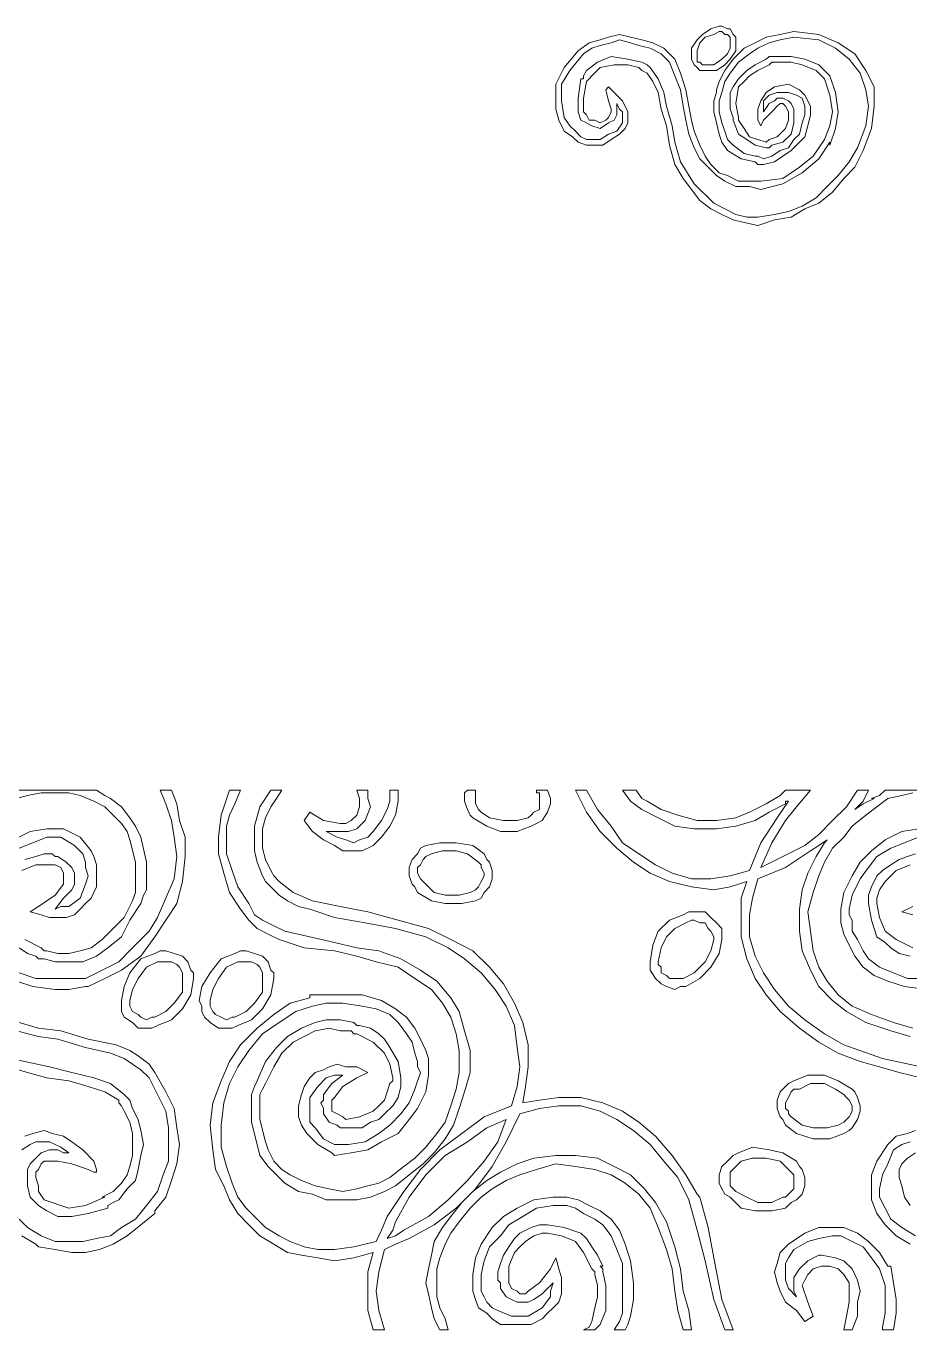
# Model space of a CAD drawing. Extents: x -66030 to 95157, y -13132 to 45879.
# Drawn here: x -11975 to -10727, y 8340 to 10180 of the extents above; entities that cross this region are included whole.
import ezdxf

# ---------------------------------------------------------------- set-up
doc = ezdxf.new("R2010")
doc.units = 0
doc.header["$LTSCALE"] = 100
doc.header["$MEASUREMENT"] = 0
doc.layers.get('0').update_dxf_attribs({"linetype": 'CONTINUOUS'})

msp = doc.modelspace()

# ---------------------------------------------------------------- linework, layer by layer
at = {"lineweight": 0}
for points in [[(-10972.7, 10144.5), (-10980.5, 10132.8), (-10988.3, 10125), (-11000, 10117.1), (-11011.8, 10117.1), (-11015.7, 10117.1), (-11023.5, 10117.1), (-11027.4, 10121), (-11031.3, 10125), (-11035.2, 10132.8), (-11035.2, 10140.6), (-11035.2, 10144.5), (-11035.2, 10148.4), (-11027.4, 10160.1), (-11019.6, 10167.9), (-11007.8, 10175.7), (-10996.1, 10179.6), (-10992.2, 10179.6), (-10984.4, 10175.7), (-10980.5, 10175.7), (-10976.6, 10167.9), (-10972.7, 10164), (-10972.7, 10156.2), (-10972.7, 10152.3), (-10972.7, 10144.5)], [(-10937.5, 10039), (-10941.4, 10046.8), (-10941.4, 10062.5), (-10937.5, 10074.2), (-10929.7, 10085.9), (-10918, 10093.7), (-10918, 10093.7), (-10898.5, 10097.6), (-10882.9, 10089.8), (-10875, 10082), (-10867.2, 10066.4), (-10867.2, 10066.4), (-10867.2, 10054.6), (-10871.1, 10039), (-10875, 10023.4), (-10886.8, 10011.7), (-10894.6, 10003.9), (-10906.3, 9996.1), (-10918, 9988.2), (-10933.6, 9984.3), (-10933.6, 9984.3), (-10941.4, 9984.3), (-10945.3, 9988.2), (-10964.9, 9992.1), (-10984.4, 10003.9), (-10992.2, 10015.6), (-10996.1, 10027.3), (-11000, 10042.9), (-11003.9, 10058.6), (-11003.9, 10074.2), (-11000, 10085.9), (-11000, 10089.8), (-10996.1, 10101.5), (-10988.3, 10117.1), (-10976.6, 10132.8), (-10961, 10148.4), (-10945.3, 10156.2), (-10929.7, 10164), (-10910.2, 10167.9), (-10890.7, 10171.8), (-10890.7, 10171.8), (-10855.5, 10167.9), (-10828.2, 10156.2), (-10804.7, 10140.6), (-10789.1, 10117.1), (-10789.1, 10117.1), (-10777.4, 10093.7), (-10777.4, 10066.4), (-10781.3, 10035.1), (-10793, 10003.9), (-10793, 10003.9), (-10804.7, 9980.4), (-10820.4, 9964.8), (-10836, 9945.3), (-10855.5, 9929.7), (-10875, 9921.8), (-10894.6, 9910.1), (-10918, 9906.2), (-10941.4, 9898.4), (-10941.4, 9898.4), (-10961, 9902.3), (-10976.6, 9906.2), (-10992.2, 9914), (-11007.8, 9921.8), (-11023.5, 9933.6), (-11035.2, 9949.2), (-11046.9, 9964.8), (-11058.6, 9984.3), (-11058.6, 9984.3), (-11066.4, 10011.7), (-11070.3, 10039), (-11078.2, 10062.5), (-11082.1, 10085.9), (-11089.9, 10101.5), (-11097.7, 10113.2), (-11097.7, 10113.2), (-11105.5, 10117.1), (-11109.4, 10121), (-11125, 10125), (-11144.6, 10125), (-11164.1, 10121), (-11175.8, 10109.3), (-11179.7, 10105.4), (-11183.6, 10101.5), (-11187.5, 10078.1), (-11187.5, 10058.6), (-11183.6, 10054.6), (-11179.7, 10046.8), (-11171.9, 10046.8), (-11164.1, 10042.9), (-11156.3, 10046.8), (-11152.4, 10050.7), (-11148.5, 10058.6), (-11148.5, 10062.5), (-11152.4, 10074.2), (-11156.3, 10089.8), (-11152.4, 10093.7), (-11132.8, 10074.2), (-11125, 10058.6), (-11125, 10050.7), (-11125, 10042.9), (-11128.9, 10035.1), (-11136.7, 10027.3), (-11136.7, 10027.3), (-11148.5, 10019.5), (-11160.2, 10011.7), (-11171.9, 10011.7), (-11183.6, 10011.7), (-11195.3, 10015.6), (-11203.1, 10023.4), (-11214.9, 10031.2), (-11222.7, 10046.8), (-11222.7, 10046.8), (-11226.6, 10062.5), (-11226.6, 10074.2), (-11226.6, 10085.9), (-11226.6, 10097.6), (-11214.9, 10121), (-11195.3, 10144.5), (-11195.3, 10144.5), (-11179.7, 10156.2), (-11164.1, 10160.1), (-11152.4, 10164), (-11136.7, 10167.9), (-11121.1, 10164), (-11105.5, 10160.1), (-11089.9, 10156.2), (-11074.2, 10148.4), (-11074.2, 10148.4), (-11058.6, 10132.8), (-11050.8, 10113.2), (-11043, 10089.8), (-11039.1, 10066.4), (-11035.2, 10046.8), (-11031.3, 10031.2), (-11031.3, 10031.2), (-11023.5, 10011.7), (-11015.7, 9996.1), (-11007.8, 9984.3), (-10996.1, 9972.6), (-10984.4, 9968.7), (-10968.8, 9960.9), (-10953.2, 9960.9), (-10937.5, 9960.9), (-10906.3, 9964.8), (-10882.9, 9980.4), (-10863.3, 9996.1), (-10847.7, 10019.5), (-10847.7, 10019.5), (-10839.9, 10039), (-10836, 10058.6), (-10839.9, 10082), (-10847.7, 10105.4), (-10847.7, 10105.4), (-10859.4, 10117.1), (-10878.9, 10125), (-10894.6, 10128.9), (-10918, 10128.9), (-10921.9, 10128.9), (-10925.8, 10125), (-10941.4, 10117.1), (-10953.2, 10109.3), (-10961, 10101.5), (-10968.8, 10093.7), (-10972.7, 10070.3), (-10968.8, 10050.7), (-10968.8, 10050.7), (-10968.8, 10046.8), (-10968.8, 10046.8), (-10961, 10035.1), (-10953.2, 10023.4), (-10941.4, 10019.5), (-10929.7, 10015.6), (-10929.7, 10015.6), (-10925.8, 10019.5), (-10914.1, 10023.4), (-10902.4, 10035.1), (-10898.5, 10046.8), (-10898.5, 10058.6), (-10898.5, 10058.6), (-10898.5, 10058.6), (-10902.4, 10066.4), (-10902.4, 10066.4), (-10906.3, 10070.3), (-10910.2, 10070.3), (-10910.2, 10070.3), (-10914.1, 10066.4), (-10921.9, 10058.6), (-10933.6, 10046.8), (-10937.5, 10039)], [(-10933.6, 10058.6), (-10925.8, 10070.3), (-10918, 10074.2), (-10914.1, 10078.1), (-10910.2, 10078.1), (-10906.3, 10078.1), (-10898.5, 10074.2), (-10894.6, 10070.3), (-10890.7, 10062.5), (-10890.7, 10062.5), (-10890.7, 10058.6), (-10890.7, 10058.6), (-10890.7, 10042.9), (-10894.6, 10027.3), (-10906.3, 10015.6), (-10921.9, 10011.7), (-10925.8, 10007.8), (-10929.7, 10007.8), (-10929.7, 10007.8), (-10945.3, 10011.7), (-10957.1, 10019.5), (-10968.8, 10027.3), (-10976.6, 10046.8), (-10976.6, 10046.8), (-10976.6, 10046.8), (-10976.6, 10050.7), (-10980.5, 10062.5), (-10980.5, 10074.2), (-10980.5, 10085.9), (-10976.6, 10093.7), (-10968.8, 10105.4), (-10957.1, 10117.1), (-10945.3, 10125), (-10929.7, 10132.8), (-10925.8, 10136.7), (-10918, 10136.7), (-10918, 10136.7), (-10894.6, 10136.7), (-10875, 10132.8), (-10855.5, 10125), (-10839.9, 10109.3), (-10839.9, 10109.3), (-10832.1, 10085.9), (-10828.2, 10058.6), (-10832.1, 10035.1), (-10839.9, 10011.7), (-10839.9, 10015.6), (-10855.5, 9992.1), (-10878.9, 9972.6), (-10906.3, 9957), (-10937.5, 9949.2), (-10937.5, 9949.2), (-10953.2, 9953.1), (-10972.7, 9953.1), (-10988.3, 9960.9), (-11000, 9968.7), (-11011.8, 9980.4), (-11023.5, 9992.1), (-11031.3, 10007.8), (-11039.1, 10027.3), (-11039.1, 10027.3), (-11043, 10046.8), (-11046.9, 10066.4), (-11050.8, 10089.8), (-11058.6, 10109.3), (-11066.4, 10128.9), (-11078.2, 10140.6), (-11078.2, 10140.6), (-11093.8, 10148.4), (-11109.4, 10152.3), (-11121.1, 10156.2), (-11136.7, 10160.1), (-11148.5, 10156.2), (-11164.1, 10152.3), (-11175.8, 10148.4), (-11187.5, 10140.6), (-11207, 10117.1), (-11218.8, 10097.6), (-11218.8, 10074.2), (-11214.9, 10050.7), (-11207, 10039), (-11199.2, 10031.2), (-11191.4, 10023.4), (-11183.6, 10019.5), (-11171.9, 10019.5), (-11164.1, 10019.5), (-11152.4, 10027.3), (-11140.6, 10031.2), (-11132.8, 10042.9), (-11132.8, 10058.6), (-11136.7, 10062.5), (-11140.6, 10070.3), (-11140.6, 10066.4), (-11140.6, 10062.5), (-11140.6, 10054.6), (-11144.6, 10046.8), (-11152.4, 10042.9), (-11164.1, 10035.1), (-11164.1, 10035.1), (-11175.8, 10039), (-11183.6, 10042.9), (-11191.4, 10046.8), (-11195.3, 10058.6), (-11195.3, 10078.1), (-11191.4, 10105.4), (-11187.5, 10105.4), (-11187.5, 10109.3), (-11183.6, 10117.1), (-11168, 10128.9), (-11148.5, 10136.7), (-11125, 10132.8), (-11105.5, 10128.9), (-11097.7, 10125), (-11093.8, 10121), (-11093.8, 10121), (-11082.1, 10105.4), (-11074.2, 10085.9), (-11070.3, 10066.4), (-11062.5, 10039), (-11058.6, 10015.6), (-11050.8, 9988.2), (-11031.3, 9957), (-11003.9, 9929.7), (-10988.3, 9921.8), (-10972.7, 9914), (-10957.1, 9910.1), (-10941.4, 9910.1), (-10941.4, 9910.1), (-10918, 9914), (-10898.5, 9917.9), (-10878.9, 9925.7), (-10859.4, 9937.5), (-10843.8, 9953.1), (-10828.2, 9968.7), (-10812.5, 9988.2), (-10800.8, 10007.8), (-10800.8, 10007.8), (-10789.1, 10039), (-10785.2, 10066.4), (-10789.1, 10089.8), (-10796.9, 10113.2), (-10796.9, 10113.2), (-10812.5, 10132.8), (-10832.1, 10148.4), (-10855.5, 10160.1), (-10890.7, 10164), (-10910.2, 10160.1), (-10925.8, 10156.2), (-10941.4, 10148.4), (-10953.2, 10140.6), (-10968.8, 10128.9), (-10980.5, 10113.2), (-10988.3, 10101.5), (-10992.2, 10085.9), (-10996.1, 10074.2), (-10996.1, 10058.6), (-10992.2, 10042.9), (-10988.3, 10031.2), (-10984.4, 10019.5), (-10976.6, 10011.7), (-10961, 10000), (-10945.3, 9996.1), (-10941.4, 9996.1), (-10933.6, 9992.1), (-10921.9, 9996.1), (-10910.2, 10003.9), (-10898.5, 10007.8), (-10890.7, 10019.5), (-10882.9, 10027.3), (-10878.9, 10042.9), (-10875, 10054.6), (-10875, 10066.4), (-10878.9, 10078.1), (-10886.8, 10082), (-10898.5, 10085.9), (-10914.1, 10085.9), (-10925.8, 10082), (-10933.6, 10074.2), (-10933.6, 10066.4), (-10933.6, 10058.6)], [(-10980.5, 10148.4), (-10980.5, 10152.3), (-10980.5, 10156.2), (-10980.5, 10160.1), (-10980.5, 10164), (-10984.4, 10167.9), (-10988.3, 10167.9), (-10992.2, 10171.8), (-10996.1, 10171.8), (-11003.9, 10167.9), (-11015.7, 10164), (-11023.5, 10156.2), (-11027.4, 10144.5), (-11027.4, 10140.6), (-11027.4, 10140.6), (-11027.4, 10132.8), (-11027.4, 10128.9), (-11023.5, 10128.9), (-11019.6, 10125), (-11015.7, 10125), (-11011.8, 10125), (-11003.9, 10125), (-10992.2, 10132.8), (-10984.4, 10140.6), (-10980.5, 10148.4)], [(-11996.1, 9101.6), (-11875, 9101.6), (-11863.3, 9093.8), (-11855.4, 9089.9), (-11855.4, 9089.9), (-11839.8, 9078.2), (-11828.1, 9062.5), (-11820.3, 9050.8), (-11812.5, 9035.2), (-11804.7, 9000), (-11804.7, 8964.9), (-11804.7, 8961), (-11808.6, 8953.2), (-11812.5, 8941.4), (-11828.1, 8918), (-11839.8, 8894.6), (-11859.3, 8878.9), (-11875, 8867.2), (-11894.5, 8859.4), (-11914, 8859.4), (-11933.6, 8859.4), (-11949.2, 8863.3), (-11957, 8863.3), (-11960.9, 8867.2), (-11960.9, 8867.2), (-11972.6, 8871.1), (-11984.3, 8878.9)], [(-11984.3, 8843.8), (-11960.9, 8836), (-11933.6, 8836), (-11914, 8836), (-11890.6, 8836), (-11867.2, 8847.7), (-11843.7, 8859.4), (-11824.2, 8878.9), (-11800.8, 8902.4), (-11789, 8921.9), (-11777.3, 8949.3), (-11765.6, 8976.6), (-11761.7, 9007.8), (-11765.6, 9035.2), (-11769.5, 9058.6), (-11777.3, 9082.1), (-11785.1, 9101.6), (-11769.5, 9101.6), (-11761.7, 9082.1), (-11757.8, 9058.6), (-11750, 9035.2), (-11750, 9007.8), (-11750, 9007.8), (-11753.9, 8972.7), (-11761.7, 8941.4), (-11777.3, 8918), (-11792.9, 8894.6), (-11812.5, 8867.2), (-11839.8, 8847.7), (-11863.3, 8836), (-11886.7, 8824.3), (-11890.6, 8824.3), (-11914, 8820.4), (-11933.6, 8820.4), (-11964.8, 8824.3), (-11988.2, 8832.1)], [(-11976.5, 8890.7), (-11953.1, 8878.9), (-11953.1, 8878.9), (-11949.2, 8875), (-11945.3, 8875), (-11929.7, 8871.1), (-11914, 8871.1), (-11898.4, 8875), (-11882.8, 8878.9), (-11867.2, 8890.7), (-11851.5, 8906.3), (-11835.9, 8921.9), (-11824.2, 8945.3), (-11820.3, 8957.1), (-11820.3, 8964.9), (-11820.3, 9000), (-11828.1, 9031.3), (-11832, 9043), (-11839.8, 9054.7), (-11851.5, 9066.4), (-11863.3, 9078.2), (-11863.3, 9078.2), (-11878.9, 9086), (-11898.4, 9093.8), (-11914, 9097.7), (-11937.5, 9097.7), (-11953.1, 9097.7), (-11972.6, 9093.8), (-11988.2, 9089.9)], [(-10711, 8695.4), (-10742.2, 8703.2), (-10769.6, 8711), (-10796.9, 8718.8), (-10828.2, 8730.5), (-10828.2, 8730.5), (-10855.5, 8746.1), (-10882.9, 8765.7), (-10910.2, 8789.1), (-10929.7, 8812.5), (-10945.3, 8836), (-10957.1, 8863.3), (-10964.9, 8894.6), (-10964.9, 8925.8), (-10964.9, 8925.8), (-10964.9, 8949.3), (-10957.1, 8972.7), (-10980.5, 8964.9), (-11003.9, 8961), (-11003.9, 8961), (-11035.2, 8964.9), (-11066.4, 8972.7), (-11093.8, 8984.4), (-11117.2, 9000), (-11140.6, 9019.6), (-11164.1, 9043), (-11183.6, 9070.3), (-11199.2, 9101.6), (-11199.2, 9101.6), (-11183.6, 9101.6), (-11168, 9074.2), (-11148.5, 9050.8), (-11132.8, 9027.4), (-11109.4, 9011.8), (-11086, 8996.1), (-11062.5, 8984.4), (-11035.2, 8976.6), (-11007.8, 8976.6), (-11007.8, 8976.6), (-10980.5, 8980.5), (-10953.2, 8988.3), (-10937.5, 9027.4), (-10914.1, 9062.5), (-10906.3, 9074.2), (-10898.5, 9086), (-10902.4, 9086), (-10902.4, 9082.1), (-10925.8, 9070.3), (-10945.3, 9058.6), (-10972.7, 9050.8), (-11000, 9046.9), (-11000, 9046.9), (-11031.3, 9046.9), (-11058.6, 9050.8), (-11082.1, 9062.5), (-11105.5, 9074.2), (-11121.1, 9086), (-11132.8, 9101.6), (-11113.3, 9101.6), (-11105.5, 9089.9), (-11097.7, 9086), (-11078.2, 9074.2), (-11054.7, 9066.4), (-11027.4, 9058.6), (-11000, 9058.6), (-10972.7, 9062.5), (-10953.2, 9070.3), (-10929.7, 9082.1), (-10910.2, 9093.8), (-10906.3, 9097.7), (-10902.4, 9101.6), (-10867.2, 9101.6), (-10886.8, 9078.2), (-10902.4, 9058.6), (-10921.9, 9027.4), (-10937.5, 8992.2), (-10906.3, 9007.8), (-10875, 9023.5), (-10855.5, 9039.1), (-10836, 9058.6), (-10816.5, 9078.2), (-10800.8, 9101.6), (-10785.2, 9101.6), (-10793, 9086), (-10804.7, 9074.2), (-10793, 9082.1), (-10777.4, 9089.9), (-10781.3, 9089.9), (-10769.6, 9093.8), (-10761.8, 9101.6), (-10644.6, 9101.6)], [(-10722.7, 9097.7), (-10738.3, 9093.8), (-10757.9, 9089.9), (-10773.5, 9078.2), (-10773.5, 9078.2), (-10789.1, 9066.4), (-10808.6, 9050.8), (-10820.4, 9035.2), (-10836, 9019.6), (-10847.7, 9000), (-10855.5, 8980.5), (-10863.3, 8957.1), (-10871.1, 8929.7), (-10867.2, 8902.4), (-10863.3, 8875), (-10855.5, 8851.6), (-10843.8, 8832.1), (-10828.2, 8812.5), (-10808.6, 8796.9), (-10781.3, 8785.2), (-10750.1, 8773.5), (-10750.1, 8773.5), (-10722.7, 8765.7)], [(-11992.1, 9031.3), (-11968.7, 9043), (-11945.3, 9046.9), (-11921.8, 9046.9), (-11921.8, 9046.9), (-11898.4, 9035.2), (-11882.8, 9015.7), (-11878.9, 9007.8), (-11875, 8996.1), (-11875, 8980.5), (-11875, 8964.9), (-11875, 8964.9), (-11882.8, 8949.3), (-11890.6, 8941.4), (-11898.4, 8933.6), (-11906.2, 8925.8), (-11917.9, 8921.9), (-11929.7, 8921.9), (-11941.4, 8921.9), (-11953.1, 8925.8), (-11968.7, 8929.7), (-11957, 8937.5), (-11933.6, 8953.2), (-11921.8, 8968.8), (-11921.8, 8972.7), (-11921.8, 8976.6), (-11921.8, 8980.5), (-11921.8, 8984.4), (-11925.7, 8992.2), (-11933.6, 8996.1), (-11937.5, 8996.1), (-11941.4, 8996.1), (-11960.9, 8996.1), (-11980.4, 8988.3)], [(-11976.5, 9003.9), (-11960.9, 9007.8), (-11949.2, 9011.8), (-11937.5, 9011.8), (-11933.6, 9007.8), (-11929.7, 9007.8), (-11929.7, 9007.8), (-11917.9, 9000), (-11910.1, 8992.2), (-11906.2, 8984.4), (-11906.2, 8976.6), (-11906.2, 8968.8), (-11910.1, 8961), (-11921.8, 8949.3), (-11933.6, 8933.6), (-11925.7, 8937.5), (-11914, 8937.5), (-11898.4, 8949.3), (-11890.6, 8968.8), (-11886.7, 8980.5), (-11890.6, 8992.2), (-11890.6, 9000), (-11894.5, 9011.8), (-11906.2, 9023.5), (-11925.7, 9035.2), (-11945.3, 9035.2), (-11964.8, 9027.4), (-11984.3, 9019.6)], [(-10703.2, 8820.4), (-10734.4, 8824.3), (-10757.9, 8832.1), (-10777.4, 8839.9), (-10793, 8851.6), (-10804.7, 8867.2), (-10812.5, 8882.9), (-10820.4, 8898.5), (-10824.3, 8914.1), (-10824.3, 8925.8), (-10824.3, 8933.6), (-10824.3, 8933.6), (-10820.4, 8957.1), (-10808.6, 8980.5), (-10796.9, 9000), (-10781.3, 9015.7), (-10761.8, 9031.3), (-10738.3, 9043), (-10714.9, 9046.9)], [(-10714.9, 9035.2), (-10734.4, 9027.4), (-10754, 9019.6), (-10773.5, 9007.8), (-10785.2, 8992.2), (-10796.9, 8976.6), (-10808.6, 8953.2), (-10812.5, 8933.6), (-10812.5, 8925.8), (-10808.6, 8918), (-10808.6, 8902.4), (-10800.8, 8890.7), (-10793, 8875), (-10785.2, 8863.3), (-10769.6, 8851.6), (-10750.1, 8843.8), (-10730.5, 8836), (-10703.2, 8836)], [(-10726.6, 8754), (-10754, 8761.8), (-10754, 8761.8), (-10789.1, 8773.5), (-10816.5, 8789.1), (-10836, 8804.7), (-10855.5, 8824.3), (-10867.2, 8847.7), (-10878.9, 8875), (-10882.9, 8902.4), (-10882.9, 8929.7), (-10882.9, 8933.6), (-10878.9, 8961), (-10871.1, 8984.4), (-10859.4, 9007.8), (-10847.7, 9027.4), (-10843.8, 9031.3), (-10843.8, 9031.3), (-10843.8, 9031.3), (-10855.5, 9023.5), (-10867.2, 9015.7), (-10902.4, 8992.2), (-10941.4, 8976.6), (-10949.3, 8949.3), (-10953.2, 8925.8), (-10953.2, 8925.8), (-10953.2, 8894.6), (-10945.3, 8867.2), (-10933.6, 8843.8), (-10918, 8820.4), (-10898.5, 8796.9), (-10875, 8777.4), (-10847.7, 8757.9), (-10820.4, 8742.2), (-10765.7, 8722.7), (-10711, 8711)], [(-10726.6, 8867.2), (-10742.2, 8871.1), (-10754, 8878.9), (-10761.8, 8886.8), (-10773.5, 8894.6), (-10781.3, 8918), (-10785.2, 8941.4), (-10785.2, 8941.4), (-10785.2, 8949.3), (-10785.2, 8953.2), (-10781.3, 8964.9), (-10773.5, 8980.5), (-10765.7, 8988.3), (-10754, 8996.1), (-10742.2, 9003.9), (-10730.5, 9007.8), (-10718.8, 9011.8)], [(-10726.6, 8996.1), (-10746.1, 8988.3), (-10754, 8980.5), (-10761.8, 8972.7), (-10769.6, 8961), (-10773.5, 8949.3), (-10773.5, 8945.3), (-10773.5, 8941.4), (-10769.6, 8921.9), (-10761.8, 8902.4), (-10746.1, 8890.7), (-10722.7, 8878.9)], [(-10722.7, 8925.8), (-10738.3, 8929.7), (-10722.7, 8937.5)], [(-11984.3, 8496.2), (-11972.6, 8484.4), (-11953.1, 8472.7), (-11933.6, 8464.9), (-11914, 8464.9), (-11894.5, 8464.9), (-11875, 8468.8), (-11855.4, 8472.7), (-11839.8, 8484.4), (-11820.3, 8496.2), (-11804.7, 8515.7), (-11789, 8535.2), (-11781.2, 8558.7), (-11773.4, 8578.2), (-11773.4, 8601.6), (-11773.4, 8625.1), (-11777.3, 8648.5), (-11789, 8671.9), (-11800.8, 8695.4), (-11800.8, 8695.4), (-11812.5, 8707.1), (-11824.2, 8714.9), (-11835.9, 8722.7), (-11855.4, 8730.5), (-11890.6, 8738.3), (-11929.7, 8750.1), (-11957, 8754), (-11988.2, 8761.8)], [(-11984.3, 8773.5), (-11957, 8765.7), (-11925.7, 8761.8), (-11886.7, 8750.1), (-11847.6, 8742.2), (-11828.1, 8734.4), (-11816.4, 8726.6), (-11800.8, 8714.9), (-11792.9, 8703.2), (-11792.9, 8703.2), (-11777.3, 8675.8), (-11765.6, 8652.4), (-11761.7, 8625.1), (-11757.8, 8601.6), (-11761.7, 8574.3), (-11769.5, 8550.8), (-11777.3, 8527.4), (-11792.9, 8507.9), (-11792.9, 8504), (-11812.5, 8488.4), (-11832, 8472.7), (-11851.5, 8461), (-11871.1, 8453.2), (-11890.6, 8449.3), (-11910.1, 8449.3), (-11933.6, 8453.2), (-11957, 8457.1), (-11960.9, 8461), (-11980.4, 8472.7)], [(-11996.1, 8722.7), (-11941.4, 8711), (-11910.1, 8703.2), (-11878.9, 8695.4), (-11855.4, 8687.6), (-11835.9, 8671.9), (-11835.9, 8671.9), (-11828.1, 8664.1), (-11824.2, 8652.4), (-11816.4, 8636.8), (-11812.5, 8621.2), (-11808.6, 8601.6), (-11812.5, 8586), (-11816.4, 8566.5), (-11820.3, 8550.8), (-11832, 8539.1), (-11843.7, 8523.5), (-11851.5, 8519.6), (-11859.3, 8515.7), (-11859.3, 8511.8), (-11886.7, 8504), (-11910.1, 8500.1), (-11929.7, 8500.1), (-11945.3, 8507.9), (-11957, 8515.7), (-11968.7, 8527.4), (-11972.6, 8543), (-11972.6, 8554.8), (-11972.6, 8558.7), (-11972.6, 8566.5), (-11968.7, 8574.3), (-11960.9, 8582.1), (-11953.1, 8589.9), (-11941.4, 8593.8), (-11929.7, 8593.8), (-11921.8, 8589.9), (-11914, 8589.9), (-11925.7, 8597.7), (-11941.4, 8605.5), (-11949.2, 8605.5), (-11960.9, 8605.5), (-11968.7, 8601.6), (-11980.4, 8593.8)], [(-11976.5, 8613.3), (-11964.8, 8617.2), (-11949.2, 8621.2), (-11937.5, 8617.2), (-11921.8, 8613.3), (-11910.1, 8605.5), (-11894.5, 8593.8), (-11878.9, 8578.2), (-11875, 8566.5), (-11875, 8562.6), (-11878.9, 8562.6), (-11886.7, 8566.5), (-11910.1, 8574.3), (-11929.7, 8578.2), (-11941.4, 8578.2), (-11949.2, 8578.2), (-11953.1, 8574.3), (-11957, 8566.5), (-11960.9, 8562.6), (-11960.9, 8554.8), (-11957, 8543), (-11957, 8535.2), (-11949.2, 8523.5), (-11937.5, 8519.6), (-11925.7, 8515.7), (-11914, 8511.8), (-11890.6, 8515.7), (-11863.3, 8527.4), (-11867.2, 8527.4), (-11859.3, 8531.3), (-11851.5, 8535.2), (-11839.8, 8546.9), (-11832, 8558.7), (-11828.1, 8570.4), (-11824.2, 8586), (-11824.2, 8601.6), (-11824.2, 8617.2), (-11828.1, 8632.9), (-11835.9, 8648.5), (-11839.8, 8656.3), (-11843.7, 8660.2), (-11843.7, 8664.1), (-11863.3, 8675.8), (-11886.7, 8683.6), (-11914, 8691.5), (-11945.3, 8695.4), (-11972.6, 8703.2), (-12000, 8711)], [(-10726.6, 8461), (-10746.1, 8472.7), (-10761.8, 8488.4), (-10773.5, 8504), (-10781.3, 8523.5), (-10781.3, 8539.1), (-10781.3, 8558.7), (-10773.5, 8578.2), (-10757.9, 8601.6), (-10757.9, 8601.6), (-10746.1, 8613.3), (-10730.5, 8617.2), (-10718.8, 8621.2)], [(-10726.6, 8605.5), (-10738.3, 8601.6), (-10750.1, 8593.8), (-10757.9, 8574.3), (-10765.7, 8558.7), (-10769.6, 8539.1), (-10769.6, 8527.4), (-10761.8, 8511.8), (-10754, 8496.2), (-10738.3, 8484.4), (-10718.8, 8472.7)], [(-10726.6, 8515.7), (-10734.4, 8527.4), (-10738.3, 8543), (-10742.2, 8554.8), (-10742.2, 8558.7), (-10742.2, 8566.5), (-10738.3, 8574.3), (-10730.5, 8582.1), (-10718.8, 8589.9)]]:
    msp.add_lwpolyline(points, dxfattribs=at)
for points in [[(-10976.6, 8339.9), (-10988.3, 8339.9), (-11003.9, 8382.9), (-11015.7, 8437.6), (-11027.4, 8480.5), (-11039.1, 8523.5), (-11054.7, 8554.8), (-11074.2, 8578.2), (-11093.8, 8601.6), (-11117.2, 8621.2), (-11140.6, 8636.8), (-11164.1, 8648.5), (-11191.4, 8656.3), (-11222.7, 8656.3), (-11222.7, 8656.3), (-11250, 8652.4), (-11277.4, 8644.6), (-11296.9, 8605.5), (-11316.4, 8570.4), (-11339.9, 8539.1), (-11367.2, 8511.8), (-11398.4, 8488.4), (-11433.6, 8468.8), (-11433.6, 8468.8), (-11453.1, 8461), (-11468.7, 8453.2), (-11476.6, 8422), (-11480.5, 8394.6), (-11476.6, 8367.3), (-11468.7, 8339.9), (-11484.4, 8339.9), (-11492.2, 8367.3), (-11492.2, 8394.6), (-11492.2, 8422), (-11484.4, 8449.3), (-11511.7, 8441.5), (-11539.1, 8437.6), (-11562.5, 8441.5), (-11585.9, 8445.4), (-11605.5, 8449.3), (-11625, 8461), (-11625, 8461), (-11644.5, 8472.7), (-11660.1, 8488.4), (-11675.8, 8504), (-11687.5, 8523.5), (-11695.3, 8543), (-11707, 8566.5), (-11710.9, 8593.8), (-11714.8, 8629), (-11714.8, 8629), (-11710.9, 8660.2), (-11699.2, 8691.5), (-11687.5, 8718.8), (-11671.9, 8742.2), (-11648.4, 8765.7), (-11625, 8785.2), (-11601.6, 8800.8), (-11574.2, 8808.6), (-11574.2, 8812.5), (-11550.8, 8812.5), (-11527.3, 8812.5), (-11500, 8812.5), (-11472.7, 8804.7), (-11453.1, 8793), (-11437.5, 8781.3), (-11425.8, 8765.7), (-11418, 8750.1), (-11410.2, 8734.4), (-11406.3, 8722.7), (-11406.3, 8711), (-11406.3, 8703.2), (-11406.3, 8699.3), (-11410.2, 8675.8), (-11421.9, 8652.4), (-11433.6, 8636.8), (-11449.2, 8617.2), (-11472.7, 8605.5), (-11492.2, 8593.8), (-11515.6, 8589.9), (-11539.1, 8586), (-11543, 8589.9), (-11562.5, 8601.6), (-11578.1, 8617.2), (-11585.9, 8629), (-11589.8, 8640.7), (-11589.8, 8656.3), (-11585.9, 8671.9), (-11585.9, 8671.9), (-11582, 8683.6), (-11574.2, 8695.4), (-11566.4, 8703.2), (-11554.7, 8707.1), (-11546.9, 8711), (-11535.2, 8714.9), (-11523.4, 8711), (-11507.8, 8711), (-11492.2, 8703.2), (-11507.8, 8695.4), (-11527.3, 8683.6), (-11539.1, 8668), (-11543, 8664.1), (-11543, 8656.3), (-11543, 8652.4), (-11543, 8648.5), (-11535.2, 8644.6), (-11527.3, 8640.7), (-11527.3, 8640.7), (-11523.4, 8636.8), (-11503.9, 8640.7), (-11484.4, 8648.5), (-11476.6, 8656.3), (-11468.7, 8664.1), (-11464.8, 8675.8), (-11460.9, 8687.6), (-11457, 8691.5), (-11457, 8695.4), (-11460.9, 8714.9), (-11468.7, 8730.5), (-11484.4, 8746.1), (-11507.8, 8757.9), (-11507.8, 8757.9), (-11511.7, 8757.9), (-11515.6, 8761.8), (-11531.2, 8761.8), (-11546.9, 8765.7), (-11566.4, 8761.8), (-11582, 8754), (-11597.6, 8746.1), (-11613.3, 8730.5), (-11625, 8711), (-11636.7, 8687.6), (-11640.6, 8679.7), (-11644.5, 8671.9), (-11644.5, 8636.8), (-11636.7, 8605.5), (-11632.8, 8593.8), (-11625, 8578.2), (-11613.3, 8566.5), (-11601.6, 8558.7), (-11601.6, 8558.7), (-11585.9, 8550.8), (-11566.4, 8543), (-11546.9, 8539.1), (-11527.3, 8535.2), (-11507.8, 8539.1), (-11492.2, 8543), (-11476.6, 8546.9), (-11460.9, 8554.8), (-11460.9, 8554.8), (-11441.4, 8570.4), (-11425.8, 8582.1), (-11410.2, 8597.7), (-11394.5, 8617.2), (-11382.8, 8632.9), (-11375, 8656.3), (-11367.2, 8679.7), (-11363.3, 8703.2), (-11363.3, 8734.4), (-11367.2, 8757.9), (-11375, 8781.3), (-11386.7, 8800.8), (-11402.3, 8820.4), (-11425.8, 8836), (-11449.2, 8851.6), (-11480.5, 8859.4), (-11480.5, 8859.4), (-11507.8, 8867.2), (-11539.1, 8875), (-11582, 8878.9), (-11617.2, 8890.7), (-11632.8, 8898.5), (-11648.4, 8906.3), (-11660.1, 8918), (-11671.9, 8933.6), (-11671.9, 8933.6), (-11687.5, 8957.1), (-11695.3, 8984.4), (-11703.1, 9011.8), (-11703.1, 9035.2), (-11699.2, 9066.4), (-11687.5, 9101.6), (-11671.9, 9101.6), (-11679.7, 9082.1), (-11687.5, 9066.4), (-11691.4, 9050.8), (-11691.4, 9035.2), (-11691.4, 9011.8), (-11683.6, 8988.3), (-11675.8, 8964.9), (-11660.1, 8941.4), (-11660.1, 8941.4), (-11652.3, 8925.8), (-11640.6, 8918), (-11625, 8910.2), (-11609.4, 8902.4), (-11574.2, 8894.6), (-11539.1, 8886.8), (-11507.8, 8878.9), (-11476.6, 8875), (-11476.6, 8875), (-11445.3, 8863.3), (-11418, 8847.7), (-11394.5, 8832.1), (-11375, 8808.6), (-11363.3, 8789.1), (-11355.5, 8761.8), (-11347.7, 8734.4), (-11347.7, 8703.2), (-11347.7, 8703.2), (-11355.5, 8675.8), (-11363.3, 8652.4), (-11371.1, 8629), (-11382.8, 8609.4), (-11398.4, 8589.9), (-11414.1, 8574.3), (-11433.6, 8558.7), (-11453.1, 8543), (-11453.1, 8543), (-11468.7, 8535.2), (-11488.3, 8527.4), (-11507.8, 8523.5), (-11527.3, 8523.5), (-11550.8, 8523.5), (-11570.3, 8531.3), (-11589.8, 8535.2), (-11609.4, 8546.9), (-11609.4, 8546.9), (-11621.1, 8558.7), (-11632.8, 8570.4), (-11644.5, 8586), (-11648.4, 8601.6), (-11656.2, 8632.9), (-11656.2, 8671.9), (-11656.2, 8671.9), (-11652.3, 8683.6), (-11648.4, 8691.5), (-11636.7, 8718.8), (-11621.1, 8738.3), (-11605.5, 8754), (-11585.9, 8765.7), (-11566.4, 8773.5), (-11550.8, 8777.4), (-11531.2, 8777.4), (-11511.7, 8773.5), (-11507.8, 8769.6), (-11503.9, 8769.6), (-11503.9, 8769.6), (-11488.3, 8765.7), (-11476.6, 8757.9), (-11468.7, 8750.1), (-11460.9, 8738.3), (-11449.2, 8718.8), (-11445.3, 8695.4), (-11445.3, 8691.5), (-11445.3, 8687.6), (-11445.3, 8683.6), (-11449.2, 8668), (-11457, 8656.3), (-11468.7, 8644.6), (-11476.6, 8636.8), (-11488.3, 8632.9), (-11500, 8625.1), (-11511.7, 8625.1), (-11527.3, 8625.1), (-11531.2, 8625.1), (-11531.2, 8625.1), (-11535.2, 8629), (-11546.9, 8632.9), (-11554.7, 8644.6), (-11554.7, 8652.4), (-11558.6, 8660.2), (-11554.7, 8664.1), (-11554.7, 8671.9), (-11543, 8687.6), (-11527.3, 8699.3), (-11539.1, 8699.3), (-11550.8, 8695.4), (-11562.5, 8683.6), (-11574.2, 8668), (-11574.2, 8656.3), (-11574.2, 8644.6), (-11574.2, 8632.9), (-11566.4, 8625.1), (-11554.7, 8609.4), (-11539.1, 8601.6), (-11519.5, 8601.6), (-11496.1, 8605.5), (-11476.6, 8617.2), (-11460.9, 8629), (-11445.3, 8644.6), (-11433.6, 8660.2), (-11425.8, 8679.7), (-11418, 8703.2), (-11421.9, 8711), (-11421.9, 8718.8), (-11425.8, 8730.5), (-11429.7, 8746.1), (-11437.5, 8757.9), (-11449.2, 8773.5), (-11460.9, 8785.2), (-11480.5, 8793), (-11500, 8796.9), (-11527.3, 8800.8), (-11550.8, 8800.8), (-11570.3, 8796.9), (-11593.7, 8789.1), (-11617.2, 8773.5), (-11640.6, 8757.9), (-11660.1, 8734.4), (-11675.8, 8711), (-11687.5, 8687.6), (-11695.3, 8660.2), (-11699.2, 8629), (-11699.2, 8597.7), (-11691.4, 8570.4), (-11683.6, 8546.9), (-11675.8, 8527.4), (-11664, 8511.8), (-11648.4, 8496.2), (-11636.7, 8484.4), (-11617.2, 8472.7), (-11617.2, 8472.7), (-11601.6, 8464.9), (-11582, 8457.1), (-11562.5, 8453.2), (-11539.1, 8453.2), (-11511.7, 8457.1), (-11480.5, 8464.9), (-11472.7, 8480.5), (-11464.8, 8500.1), (-11464.8, 8500.1), (-11441.4, 8535.2), (-11418, 8566.5), (-11390.6, 8593.8), (-11359.4, 8617.2), (-11328.1, 8640.7), (-11289.1, 8656.3), (-11281.3, 8683.6), (-11277.4, 8711), (-11277.4, 8711), (-11281.3, 8738.3), (-11285.2, 8769.6), (-11296.9, 8796.9), (-11312.5, 8820.4), (-11332, 8843.8), (-11355.5, 8863.3), (-11378.9, 8878.9), (-11410.2, 8894.6), (-11453.1, 8906.3), (-11496.1, 8914.1), (-11539.1, 8921.9), (-11574.2, 8933.6), (-11589.8, 8937.5), (-11605.5, 8945.3), (-11617.2, 8953.2), (-11628.9, 8964.9), (-11628.9, 8964.9), (-11636.7, 8972.7), (-11640.6, 8980.5), (-11648.4, 9000), (-11652.3, 9015.7), (-11652.3, 9035.2), (-11652.3, 9050.8), (-11644.5, 9078.2), (-11628.9, 9101.6), (-11613.3, 9101.6), (-11621.1, 9089.9), (-11628.9, 9078.2), (-11636.7, 9062.5), (-11640.6, 9046.9), (-11640.6, 9035.2), (-11640.6, 9019.6), (-11636.7, 9003.9), (-11628.9, 8988.3), (-11625, 8980.5), (-11617.2, 8972.7), (-11617.2, 8972.7), (-11597.6, 8957.1), (-11570.3, 8945.3), (-11531.2, 8937.5), (-11492.2, 8929.7), (-11449.2, 8918), (-11406.3, 8906.3), (-11406.3, 8906.3), (-11375, 8890.7), (-11343.8, 8875), (-11320.3, 8851.6), (-11300.8, 8828.2), (-11285.2, 8800.8), (-11273.5, 8773.5), (-11265.6, 8742.2), (-11265.6, 8711), (-11265.6, 8711), (-11269.5, 8683.6), (-11273.5, 8660.2), (-11250, 8664.1), (-11222.7, 8668), (-11222.7, 8668), (-11191.4, 8668), (-11160.2, 8660.2), (-11132.8, 8648.5), (-11109.4, 8632.9), (-11086, 8613.3), (-11062.5, 8586), (-11043, 8558.7), (-11027.4, 8531.3), (-11023.5, 8527.4), (-11011.8, 8484.4), (-11003.9, 8441.5), (-10992.2, 8382.9), (-10976.6, 8339.9)], [(-11507.8, 9101.6), (-11492.2, 9101.6), (-11492.2, 9089.9), (-11488.3, 9078.2), (-11488.3, 9078.2), (-11496.1, 9058.6), (-11507.8, 9046.9), (-11519.5, 9043), (-11535.2, 9043), (-11543, 9043), (-11550.8, 9043), (-11535.2, 9035.2), (-11523.4, 9031.3), (-11511.7, 9027.4), (-11503.9, 9031.3), (-11492.2, 9035.2), (-11484.4, 9043), (-11472.7, 9058.6), (-11464.8, 9074.2), (-11460.9, 9086), (-11460.9, 9101.6), (-11449.2, 9101.6), (-11449.2, 9086), (-11453.1, 9066.4), (-11460.9, 9050.8), (-11472.7, 9035.2), (-11472.7, 9035.2), (-11484.4, 9023.5), (-11500, 9015.7), (-11511.7, 9015.7), (-11527.3, 9015.7), (-11539.1, 9023.5), (-11554.7, 9031.3), (-11570.3, 9043), (-11582, 9058.6), (-11574.2, 9070.3), (-11554.7, 9058.6), (-11531.2, 9054.7), (-11523.4, 9054.7), (-11515.6, 9058.6), (-11507.8, 9066.4), (-11503.9, 9078.2), (-11503.9, 9089.9), (-11507.8, 9101.6)], [(-11351.6, 9101.6), (-11339.9, 9101.6), (-11339.9, 9097.7), (-11339.9, 9093.8), (-11339.9, 9086), (-11339.9, 9082.1), (-11335.9, 9074.2), (-11332, 9070.3), (-11320.3, 9062.5), (-11300.8, 9058.6), (-11281.3, 9058.6), (-11265.6, 9062.5), (-11261.7, 9066.4), (-11257.8, 9070.3), (-11250, 9074.2), (-11250, 9082.1), (-11250, 9089.9), (-11250, 9097.7), (-11253.9, 9097.7), (-11253.9, 9101.6), (-11238.3, 9101.6), (-11234.4, 9089.9), (-11234.4, 9082.1), (-11238.3, 9070.3), (-11246.1, 9058.6), (-11253.9, 9054.7), (-11261.7, 9050.8), (-11281.3, 9043), (-11304.7, 9043), (-11324.2, 9050.8), (-11343.8, 9062.5), (-11347.7, 9066.4), (-11351.6, 9074.2), (-11355.5, 9086), (-11355.5, 9097.7), (-11355.5, 9097.7), (-11351.6, 9101.6)], [(-11339.9, 8945.3), (-11359.4, 8941.4), (-11382.8, 8941.4), (-11402.3, 8945.3), (-11421.9, 8957.1), (-11425.8, 8964.9), (-11429.7, 8968.8), (-11433.6, 8980.5), (-11433.6, 8992.2), (-11429.7, 9003.9), (-11421.9, 9011.8), (-11418, 9019.6), (-11410.2, 9023.5), (-11390.6, 9027.4), (-11367.2, 9027.4), (-11343.8, 9023.5), (-11328.1, 9011.8), (-11324.2, 9003.9), (-11320.3, 9000), (-11316.4, 8988.3), (-11316.4, 8976.6), (-11320.3, 8964.9), (-11328.1, 8957.1), (-11332, 8949.3), (-11339.9, 8945.3)], [(-11347.7, 8957.1), (-11339.9, 8961), (-11335.9, 8964.9), (-11332, 8972.7), (-11328.1, 8980.5), (-11328.1, 8984.4), (-11332, 8992.2), (-11332, 8996.1), (-11335.9, 9000), (-11351.6, 9011.8), (-11367.2, 9015.7), (-11386.7, 9015.7), (-11402.3, 9011.8), (-11410.2, 9007.8), (-11414.1, 9003.9), (-11418, 8996.1), (-11421.9, 8992.2), (-11421.9, 8984.4), (-11418, 8976.6), (-11414.1, 8972.7), (-11410.2, 8968.8), (-11398.4, 8957.1), (-11382.8, 8953.2), (-11363.3, 8953.2), (-11347.7, 8957.1)], [(-11046.9, 8925.8), (-11039.1, 8929.7), (-11031.3, 8929.7), (-11015.7, 8929.7), (-11007.8, 8921.9), (-11000, 8914.1), (-10992.2, 8906.3), (-10992.2, 8898.5), (-10992.2, 8890.7), (-10996.1, 8871.1), (-11007.8, 8851.6), (-11023.5, 8836), (-11043, 8824.3), (-11050.8, 8824.3), (-11058.6, 8820.4), (-11070.3, 8824.3), (-11078.2, 8828.2), (-11086, 8836), (-11093.8, 8847.7), (-11093.8, 8855.5), (-11093.8, 8859.4), (-11089.9, 8882.9), (-11082.1, 8902.4), (-11066.4, 8918), (-11046.9, 8925.8)], [(-11043, 8914.1), (-11058.6, 8906.3), (-11070.3, 8894.6), (-11078.2, 8878.9), (-11082.1, 8859.4), (-11082.1, 8855.5), (-11078.2, 8851.6), (-11078.2, 8843.8), (-11070.3, 8839.9), (-11066.4, 8836), (-11058.6, 8836), (-11050.8, 8836), (-11046.9, 8836), (-11031.3, 8843.8), (-11015.7, 8859.4), (-11007.8, 8875), (-11003.9, 8890.7), (-11003.9, 8894.6), (-11007.8, 8902.4), (-11011.8, 8906.3), (-11015.7, 8914.1), (-11023.5, 8914.1), (-11031.3, 8918), (-11035.2, 8918), (-11043, 8914.1)], [(-11792.9, 8871.1), (-11785.1, 8875), (-11777.3, 8875), (-11765.6, 8871.1), (-11753.9, 8867.2), (-11746.1, 8859.4), (-11742.2, 8847.7), (-11738.3, 8843.8), (-11738.3, 8836), (-11742.2, 8812.5), (-11753.9, 8793), (-11769.5, 8777.4), (-11789, 8769.6), (-11796.9, 8765.7), (-11804.7, 8765.7), (-11816.4, 8765.7), (-11824.2, 8773.5), (-11835.9, 8781.3), (-11839.8, 8789.1), (-11839.8, 8796.9), (-11839.8, 8804.7), (-11835.9, 8824.3), (-11828.1, 8843.8), (-11812.5, 8863.3), (-11792.9, 8871.1)], [(-11679.7, 8871.1), (-11671.9, 8875), (-11664, 8875), (-11652.3, 8871.1), (-11640.6, 8867.2), (-11632.8, 8859.4), (-11628.9, 8847.7), (-11625, 8843.8), (-11625, 8836), (-11628.9, 8812.5), (-11640.6, 8793), (-11656.2, 8777.4), (-11675.8, 8769.6), (-11683.6, 8765.7), (-11691.4, 8765.7), (-11703.1, 8765.7), (-11714.8, 8773.5), (-11722.6, 8781.3), (-11726.5, 8789.1), (-11726.5, 8796.9), (-11730.4, 8804.7), (-11726.5, 8824.3), (-11714.8, 8843.8), (-11699.2, 8863.3), (-11679.7, 8871.1)], [(-11789, 8859.4), (-11804.7, 8851.6), (-11816.4, 8836), (-11824.2, 8820.4), (-11828.1, 8804.7), (-11828.1, 8800.8), (-11828.1, 8796.9), (-11824.2, 8789.1), (-11816.4, 8785.2), (-11812.5, 8781.3), (-11804.7, 8777.4), (-11796.9, 8781.3), (-11792.9, 8781.3), (-11777.3, 8789.1), (-11765.6, 8800.8), (-11753.9, 8816.5), (-11753.9, 8836), (-11753.9, 8839.9), (-11753.9, 8843.8), (-11757.8, 8851.6), (-11761.7, 8855.5), (-11769.5, 8859.4), (-11777.3, 8859.4), (-11781.2, 8859.4), (-11789, 8859.4)], [(-11675.8, 8859.4), (-11691.4, 8851.6), (-11703.1, 8836), (-11710.9, 8820.4), (-11714.8, 8804.7), (-11714.8, 8800.8), (-11714.8, 8796.9), (-11710.9, 8789.1), (-11707, 8785.2), (-11699.2, 8781.3), (-11691.4, 8777.4), (-11683.6, 8781.3), (-11679.7, 8781.3), (-11664, 8789.1), (-11652.3, 8800.8), (-11640.6, 8816.5), (-11640.6, 8836), (-11640.6, 8839.9), (-11640.6, 8843.8), (-11644.5, 8851.6), (-11648.4, 8855.5), (-11656.2, 8859.4), (-11664, 8859.4), (-11668, 8859.4), (-11675.8, 8859.4)], [(-10820.4, 8617.2), (-10839.9, 8609.4), (-10863.3, 8609.4), (-10886.8, 8617.2), (-10902.4, 8629), (-10906.3, 8636.8), (-10910.2, 8640.7), (-10914.1, 8652.4), (-10914.1, 8664.1), (-10910.2, 8675.8), (-10902.4, 8683.6), (-10898.5, 8687.6), (-10890.7, 8691.5), (-10871.1, 8699.3), (-10847.7, 8699.3), (-10828.2, 8691.5), (-10808.6, 8679.7), (-10804.7, 8675.8), (-10800.8, 8668), (-10796.9, 8656.3), (-10796.9, 8648.5), (-10800.8, 8636.8), (-10808.6, 8625.1), (-10812.5, 8621.2), (-10820.4, 8617.2)], [(-10828.2, 8629), (-10820.4, 8632.9), (-10816.5, 8636.8), (-10812.5, 8640.7), (-10808.6, 8648.5), (-10808.6, 8656.3), (-10812.5, 8664.1), (-10816.5, 8668), (-10820.4, 8671.9), (-10832.1, 8679.7), (-10847.7, 8687.6), (-10867.2, 8687.6), (-10882.9, 8679.7), (-10890.7, 8679.7), (-10894.6, 8675.8), (-10898.5, 8668), (-10902.4, 8660.2), (-10902.4, 8652.4), (-10898.5, 8648.5), (-10898.5, 8644.6), (-10894.6, 8640.7), (-10878.9, 8629), (-10863.3, 8625.1), (-10843.8, 8625.1), (-10828.2, 8629)], [(-11464.8, 8468.8), (-11453.1, 8472.7), (-11441.4, 8480.5), (-11441.4, 8480.5), (-11406.3, 8500.1), (-11378.9, 8523.5), (-11351.6, 8550.8), (-11328.1, 8578.2), (-11308.6, 8605.5), (-11296.9, 8636.8), (-11324.2, 8625.1), (-11351.6, 8605.5), (-11382.8, 8586), (-11410.2, 8558.7), (-11433.6, 8527.4), (-11453.1, 8492.3), (-11453.1, 8492.3), (-11457, 8480.5), (-11464.8, 8468.8)], [(-10902.4, 8511.8), (-10921.9, 8507.9), (-10945.3, 8507.9), (-10964.9, 8511.8), (-10980.5, 8527.4), (-10988.3, 8531.3), (-10992.2, 8539.1), (-10996.1, 8546.9), (-10996.1, 8558.7), (-10992.2, 8570.4), (-10984.4, 8578.2), (-10976.6, 8586), (-10968.8, 8589.9), (-10949.3, 8597.7), (-10925.8, 8593.8), (-10906.3, 8589.9), (-10886.8, 8578.2), (-10882.9, 8570.4), (-10878.9, 8566.5), (-10875, 8554.8), (-10875, 8543), (-10878.9, 8531.3), (-10886.8, 8523.5), (-10894.6, 8519.6), (-10902.4, 8511.8)], [(-11035.2, 8339.9), (-11046.9, 8339.9), (-11054.7, 8367.3), (-11058.6, 8394.6), (-11062.5, 8425.9), (-11070.3, 8453.2), (-11070.3, 8453.2), (-11082.1, 8484.4), (-11093.8, 8511.8), (-11109.4, 8531.3), (-11128.9, 8546.9), (-11148.5, 8558.7), (-11171.9, 8566.5), (-11199.2, 8570.4), (-11226.6, 8574.3), (-11253.9, 8566.5), (-11277.4, 8558.7), (-11296.9, 8550.8), (-11316.4, 8539.1), (-11332, 8527.4), (-11347.7, 8511.8), (-11363.3, 8492.3), (-11375, 8476.6), (-11375, 8476.6), (-11382.8, 8461), (-11390.6, 8441.5), (-11394.5, 8425.9), (-11394.5, 8406.3), (-11394.5, 8386.8), (-11390.6, 8371.2), (-11382.8, 8355.5), (-11378.9, 8339.9), (-11390.6, 8339.9), (-11398.4, 8355.5), (-11402.3, 8371.2), (-11406.3, 8390.7), (-11410.2, 8406.3), (-11406.3, 8425.9), (-11402.3, 8445.4), (-11398.4, 8464.9), (-11386.7, 8484.4), (-11386.7, 8484.4), (-11375, 8500.1), (-11359.4, 8519.6), (-11343.8, 8535.2), (-11324.2, 8550.8), (-11304.7, 8562.6), (-11281.3, 8574.3), (-11257.8, 8582.1), (-11226.6, 8586), (-11226.6, 8586), (-11199.2, 8586), (-11168, 8582.1), (-11144.6, 8570.4), (-11121.1, 8558.7), (-11101.6, 8539.1), (-11086, 8519.6), (-11070.3, 8492.3), (-11058.6, 8457.1), (-11058.6, 8457.1), (-11050.8, 8425.9), (-11046.9, 8394.6), (-11039.1, 8367.3), (-11035.2, 8339.9)], [(-10906.3, 8527.4), (-10902.4, 8527.4), (-10898.5, 8531.3), (-10890.7, 8539.1), (-10890.7, 8546.9), (-10890.7, 8550.8), (-10890.7, 8558.7), (-10894.6, 8562.6), (-10898.5, 8566.5), (-10910.2, 8578.2), (-10929.7, 8582.1), (-10949.3, 8582.1), (-10964.9, 8578.2), (-10968.8, 8574.3), (-10972.7, 8570.4), (-10980.5, 8562.6), (-10980.5, 8558.7), (-10980.5, 8550.8), (-10980.5, 8543), (-10976.6, 8539.1), (-10972.7, 8535.2), (-10957.1, 8527.4), (-10941.4, 8519.6), (-10921.9, 8519.6), (-10906.3, 8527.4)], [(-11128.9, 8339.9), (-11144.6, 8339.9), (-11136.7, 8351.6), (-11132.8, 8363.4), (-11132.8, 8386.8), (-11132.8, 8406.3), (-11132.8, 8433.7), (-11140.6, 8453.2), (-11148.5, 8472.7), (-11160.2, 8488.4), (-11171.9, 8496.2), (-11187.5, 8504), (-11199.2, 8511.8), (-11211, 8515.7), (-11222.7, 8515.7), (-11230.5, 8515.7), (-11253.9, 8511.8), (-11273.5, 8500.1), (-11293, 8488.4), (-11304.7, 8472.7), (-11320.3, 8457.1), (-11328.1, 8437.6), (-11332, 8418), (-11332, 8394.6), (-11332, 8394.6), (-11328.1, 8386.8), (-11324.2, 8379), (-11316.4, 8371.2), (-11308.6, 8367.3), (-11289.1, 8359.5), (-11265.6, 8359.5), (-11246.1, 8371.2), (-11234.4, 8386.8), (-11234.4, 8394.6), (-11230.5, 8406.3), (-11246.1, 8390.7), (-11257.8, 8382.9), (-11265.6, 8379), (-11273.5, 8379), (-11281.3, 8379), (-11289.1, 8382.9), (-11296.9, 8386.8), (-11304.7, 8398.5), (-11304.7, 8402.4), (-11304.7, 8406.3), (-11308.6, 8410.2), (-11308.6, 8422), (-11304.7, 8433.7), (-11300.8, 8445.4), (-11293, 8457.1), (-11285.2, 8468.8), (-11277.4, 8476.6), (-11261.7, 8484.4), (-11250, 8488.4), (-11246.1, 8488.4), (-11238.3, 8488.4), (-11238.3, 8488.4), (-11214.9, 8484.4), (-11191.4, 8476.6), (-11183.6, 8468.8), (-11175.8, 8457.1), (-11168, 8445.4), (-11160.2, 8429.8), (-11164.1, 8429.8), (-11160.2, 8425.9), (-11160.2, 8422), (-11156.3, 8402.4), (-11156.3, 8386.8), (-11156.3, 8367.3), (-11164.1, 8347.7), (-11168, 8343.8), (-11171.9, 8339.9), (-11187.5, 8339.9), (-11179.7, 8343.8), (-11175.8, 8351.6), (-11171.9, 8371.2), (-11168, 8386.8), (-11168, 8402.4), (-11171.9, 8418), (-11171.9, 8422), (-11175.8, 8425.9), (-11175.8, 8425.9), (-11187.5, 8449.3), (-11199.2, 8464.9), (-11218.8, 8472.7), (-11238.3, 8476.6), (-11242.2, 8476.6), (-11246.1, 8476.6), (-11257.8, 8472.7), (-11269.5, 8464.9), (-11277.4, 8457.1), (-11285.2, 8449.3), (-11293, 8429.8), (-11293, 8410.2), (-11293, 8406.3), (-11293, 8406.3), (-11289.1, 8398.5), (-11281.3, 8394.6), (-11277.4, 8390.7), (-11273.5, 8390.7), (-11269.5, 8390.7), (-11265.6, 8394.6), (-11250, 8406.3), (-11234.4, 8425.9), (-11226.6, 8441.5), (-11222.7, 8425.9), (-11218.8, 8414.1), (-11218.8, 8402.4), (-11218.8, 8390.7), (-11222.7, 8379), (-11230.5, 8371.2), (-11238.3, 8363.4), (-11246.1, 8355.5), (-11261.7, 8347.7), (-11261.7, 8347.7), (-11277.4, 8347.7), (-11293, 8347.7), (-11304.7, 8347.7), (-11316.4, 8355.5), (-11324.2, 8363.4), (-11335.9, 8371.2), (-11339.9, 8382.9), (-11343.8, 8394.6), (-11343.8, 8394.6), (-11343.8, 8418), (-11339.9, 8441.5), (-11332, 8461), (-11316.4, 8484.4), (-11300.8, 8500.1), (-11281.3, 8511.8), (-11257.8, 8523.5), (-11230.5, 8527.4), (-11230.5, 8527.4), (-11222.7, 8527.4), (-11211, 8527.4), (-11195.3, 8523.5), (-11179.7, 8515.7), (-11164.1, 8507.9), (-11148.5, 8496.2), (-11136.7, 8480.5), (-11128.9, 8461), (-11121.1, 8437.6), (-11117.2, 8406.3), (-11117.2, 8382.9), (-11121.1, 8359.5), (-11121.1, 8359.5), (-11125, 8347.7), (-11128.9, 8339.9)], [(-10754, 8339.9), (-10765.7, 8339.9), (-10765.7, 8339.9), (-10765.7, 8343.8), (-10761.8, 8363.4), (-10761.8, 8382.9), (-10761.8, 8402.4), (-10769.6, 8425.9), (-10781.3, 8441.5), (-10793, 8457.1), (-10808.6, 8464.9), (-10824.3, 8472.7), (-10836, 8472.7), (-10855.5, 8468.8), (-10871.1, 8464.9), (-10890.7, 8453.2), (-10898.5, 8441.5), (-10902.4, 8433.7), (-10902.4, 8422), (-10902.4, 8410.2), (-10898.5, 8398.5), (-10886.8, 8386.8), (-10890.7, 8394.6), (-10890.7, 8402.4), (-10890.7, 8414.1), (-10882.9, 8425.9), (-10871.1, 8437.6), (-10855.5, 8445.4), (-10851.6, 8445.4), (-10832.1, 8441.5), (-10820.4, 8437.6), (-10808.6, 8425.9), (-10800.8, 8410.2), (-10796.9, 8394.6), (-10800.8, 8379), (-10800.8, 8359.5), (-10808.6, 8339.9), (-10820.4, 8339.9), (-10816.5, 8359.5), (-10812.5, 8379), (-10812.5, 8394.6), (-10812.5, 8406.3), (-10820.4, 8418), (-10828.2, 8425.9), (-10839.9, 8429.8), (-10851.6, 8429.8), (-10863.3, 8425.9), (-10871.1, 8418), (-10875, 8410.2), (-10878.9, 8402.4), (-10871.1, 8379), (-10863.3, 8359.5), (-10875, 8351.6), (-10886.8, 8367.3), (-10902.4, 8379), (-10910.2, 8394.6), (-10914.1, 8406.3), (-10918, 8422), (-10914.1, 8433.7), (-10910.2, 8449.3), (-10898.5, 8461), (-10898.5, 8461), (-10875, 8476.6), (-10855.5, 8484.4), (-10836, 8484.4), (-10820.4, 8484.4), (-10800.8, 8476.6), (-10785.2, 8464.9), (-10769.6, 8449.3), (-10757.9, 8429.8), (-10754, 8429.8), (-10750.1, 8406.3), (-10746.1, 8382.9), (-10746.1, 8363.4), (-10750.1, 8339.9), (-10754, 8339.9), (-10754, 8339.9)]]:
    msp.add_lwpolyline(points, close=True, dxfattribs=at)

doc.saveas('drawing.dxf')
